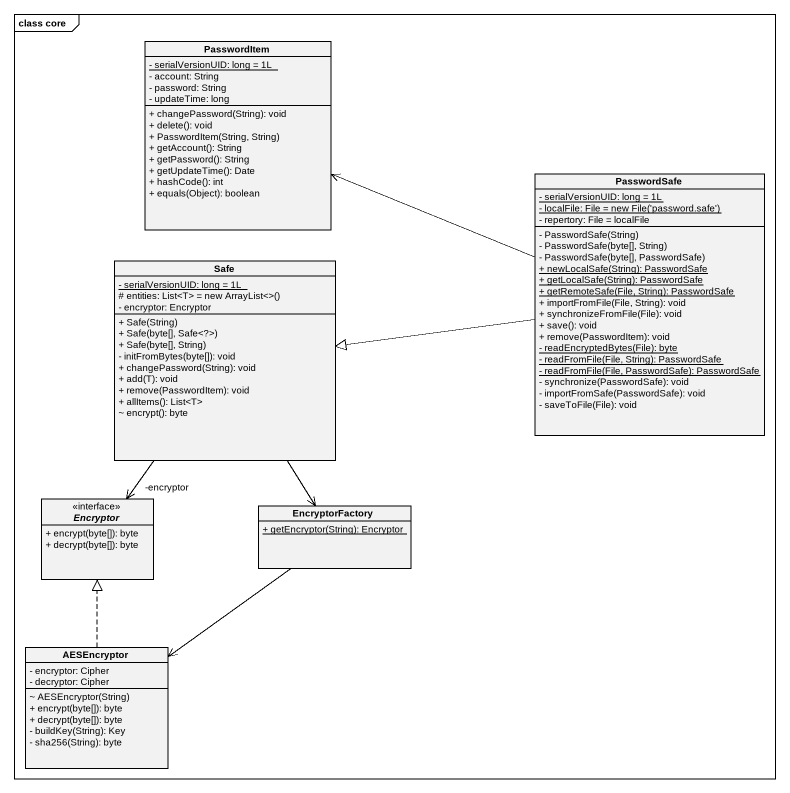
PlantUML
@startuml
mainframe class core
hide circle
hide empty members
skinparam classAttributeIconSize 0
class PasswordItem {
  {static} - serialVersionUID: long = 1L
  - account: String
  - password: String
  - updateTime: long
  + changePassword(String): void
  + delete(): void
  + PasswordItem(String, String)
  + getAccount(): String
  + getPassword(): String
  + getUpdateTime(): Date
  + hashCode(): int
  + equals(Object): boolean
}
class PasswordSafe {
  {static} - serialVersionUID: long = 1L
  {static} {field} - localFile: File = new File('password.safe')
  - repertory: File = localFile
  - PasswordSafe(String)
  - PasswordSafe(byte[], String)
  - PasswordSafe(byte[], PasswordSafe)
  {static} + newLocalSafe(String): PasswordSafe
  {static} + getLocalSafe(String): PasswordSafe
  {static} + getRemoteSafe(File, String): PasswordSafe
  + importFromFile(File, String): void
  + synchronizeFromFile(File): void
  + save(): void
  + remove(PasswordItem): void
  {static} - readEncryptedBytes(File): byte
  {static} - readFromFile(File, String): PasswordSafe
  {static} - readFromFile(File, PasswordSafe): PasswordSafe
  - synchronize(PasswordSafe): void
  - importFromSafe(PasswordSafe): void
  - saveToFile(File): void
}
class Safe {
  {static} - serialVersionUID: long = 1L
  {field} # entities: List<T> = new ArrayList<>()
  - encryptor: Encryptor
  + Safe(String)
  + Safe(byte[], Safe<?>)
  + Safe(byte[], String)
  - initFromBytes(byte[]): void
  + changePassword(String): void
  + add(T): void
  + remove(PasswordItem): void
  + allItems(): List<T>
  ~ encrypt(): byte
}
interface Encryptor <<interface>> {
  + encrypt(byte[]): byte
  + decrypt(byte[]): byte
}
class EncryptorFactory {
  {static} + getEncryptor(String): Encryptor
}
class AESEncryptor {
  - encryptor: Cipher
  - decryptor: Cipher
  ~ AESEncryptor(String)
  + encrypt(byte[]): byte
  + decrypt(byte[]): byte
  - buildKey(String): Key
  - sha256(String): byte
}
PasswordSafe -left-> PasswordItem
PasswordSafe -left-|> Safe
Safe --> "-encryptor" Encryptor
Safe --> EncryptorFactory
EncryptorFactory --> AESEncryptor
AESEncryptor .up.|> Encryptor
@enduml
